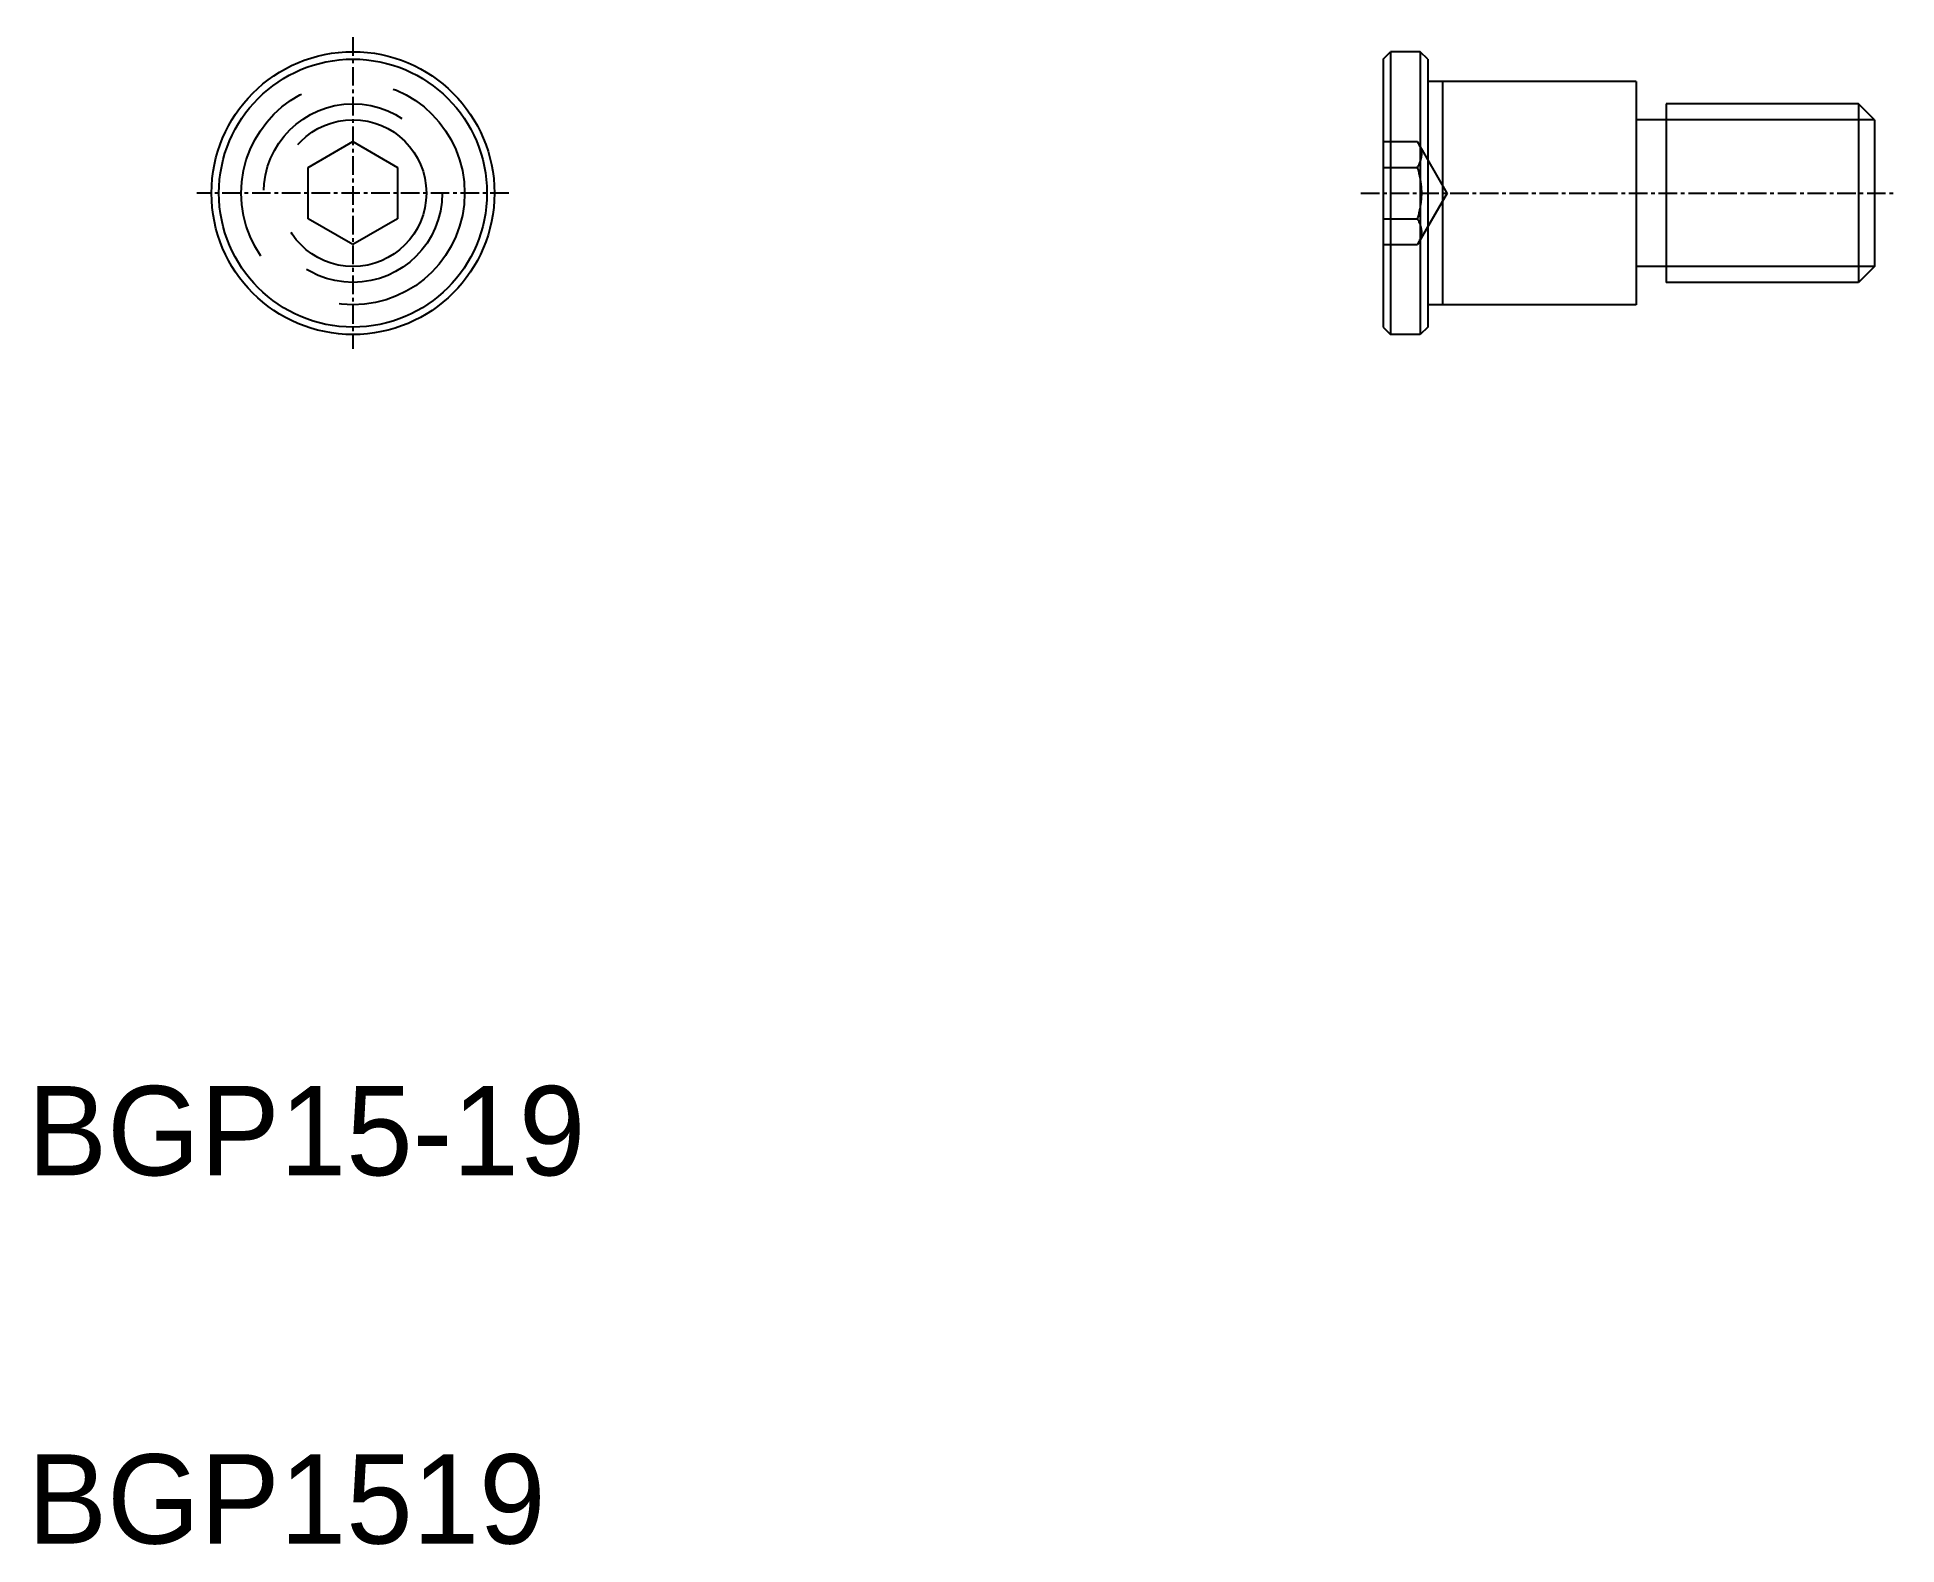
# Model space of a CAD drawing. Extents: x 189 to 314, y 48 to 150.
import ezdxf

# ---------------------------------------------------------------- set-up
doc = ezdxf.new("R2010")
doc.units = 0
doc.linetypes.add('CENTER', pattern=[2, 1.25, -0.25, 0.25, -0.25])
doc.linetypes.add('DASHED', pattern=[19.05, 12.7, -6.35])
doc.layers.get('0').update_dxf_attribs({"linetype": 'CONTINUOUS'})
doc.layers.add('CENTER', color=1, linetype='CENTER')

msp = doc.modelspace()

# ---------------------------------------------------------------- linework, layer by layer
for p, q in [((279.81, 148.21), (280.31, 148.71)), ((280.31, 148.71), (280.31, 129.71)), ((282.31, 148.71), (280.31, 148.71)), ((282.31, 148.71), (282.31, 129.71)), ((282.81, 148.21), (282.31, 148.71)), ((279.81, 148.21), (279.81, 130.21)), ((282.81, 148.21), (282.81, 130.21)), ((296.81, 146.71), (282.81, 146.71)), ((283.81, 146.71), (283.81, 131.71)), ((296.81, 146.71), (296.81, 131.71)), ((311.74, 145.21), (298.81, 145.21)), ((298.81, 145.21), (298.81, 133.21)), ((311.74, 145.21), (311.74, 133.21)), ((312.81, 144.14), (311.74, 145.21)), ((298.81, 144.14), (296.81, 144.14)), ((312.81, 144.14), (312.81, 134.29)), ((207.63, 140.94), (210.63, 142.68)), ((210.63, 142.68), (213.63, 140.94)), ((207.63, 137.48), (207.63, 140.94)), ((213.63, 140.94), (213.63, 137.48)), ((210.63, 135.75), (207.63, 137.48)), ((213.63, 137.48), (210.63, 135.75)), ((298.81, 134.29), (296.81, 134.29)), ((312.81, 134.29), (311.74, 133.21)), ((311.74, 133.21), (298.81, 133.21)), ((296.81, 131.71), (282.81, 131.71)), ((279.81, 130.21), (280.31, 129.71)), ((282.81, 130.21), (282.31, 129.71)), ((282.31, 129.71), (280.31, 129.71))]:
    msp.add_line(p, q)
at = {"color": 3}
for p, q in [((312.81, 144.14), (298.81, 144.14)), ((312.81, 134.29), (298.81, 134.29))]:
    msp.add_line(p, q, dxfattribs=at)
at = {"color": 3, "linetype": 'DASHED'}
for p, q in [((279.81, 142.68), (282.11, 142.68)), ((284.11, 139.21), (282.11, 142.68)), ((279.81, 140.94), (282.11, 140.94)), ((284.11, 139.21), (282.11, 135.75)), ((279.81, 137.48), (282.11, 137.48)), ((279.81, 135.75), (282.11, 135.75))]:
    msp.add_line(p, q, dxfattribs=at)
at = {"color": 3}
for points in [[(282.11, 142.68, 0), (282.12, 142.65, 0), (282.13, 142.63, 0), (282.14, 142.61, 0), (282.16, 142.59, 0), (282.17, 142.57, 0), (282.18, 142.55, 0), (282.19, 142.53, 0), (282.2, 142.51, 0), (282.21, 142.49, 0), (282.22, 142.47, 0), (282.22, 142.45, 0), (282.23, 142.44, 0), (282.24, 142.42, 0), (282.25, 142.4, 0), (282.26, 142.38, 0), (282.26, 142.36, 0), (282.27, 142.34, 0), (282.28, 142.32, 0), (282.29, 142.3, 0), (282.29, 142.29, 0), (282.3, 142.27, 0), (282.3, 142.25, 0), (282.31, 142.23, 0), (282.32, 142.21, 0), (282.32, 142.2, 0), (282.33, 142.18, 0), (282.33, 142.16, 0), (282.34, 142.14, 0), (282.34, 142.13, 0), (282.34, 142.11, 0), (282.35, 142.09, 0), (282.35, 142.07, 0), (282.35, 142.06, 0), (282.36, 142.04, 0), (282.36, 142.02, 0), (282.36, 142.01, 0), (282.37, 141.99, 0), (282.37, 141.97, 0), (282.37, 141.95, 0), (282.37, 141.94, 0), (282.37, 141.92, 0), (282.37, 141.9, 0), (282.38, 141.89, 0), (282.38, 141.87, 0), (282.38, 141.85, 0), (282.38, 141.84, 0), (282.38, 141.82, 0), (282.38, 141.8, 0), (282.38, 141.78, 0), (282.38, 141.77, 0), (282.38, 141.75, 0), (282.38, 141.73, 0), (282.37, 141.72, 0), (282.37, 141.7, 0), (282.37, 141.68, 0), (282.37, 141.67, 0), (282.37, 141.65, 0), (282.37, 141.63, 0), (282.36, 141.61, 0), (282.36, 141.6, 0), (282.36, 141.58, 0), (282.35, 141.56, 0), (282.35, 141.55, 0), (282.35, 141.53, 0), (282.34, 141.51, 0), (282.34, 141.49, 0), (282.34, 141.48, 0), (282.33, 141.46, 0), (282.33, 141.44, 0), (282.32, 141.42, 0), (282.32, 141.4, 0), (282.31, 141.39, 0), (282.3, 141.37, 0), (282.3, 141.35, 0), (282.29, 141.33, 0), (282.29, 141.31, 0), (282.28, 141.3, 0), (282.27, 141.28, 0), (282.26, 141.26, 0), (282.26, 141.24, 0), (282.25, 141.22, 0), (282.24, 141.2, 0), (282.23, 141.18, 0), (282.22, 141.16, 0), (282.22, 141.15, 0), (282.21, 141.13, 0), (282.2, 141.11, 0), (282.19, 141.09, 0), (282.18, 141.07, 0), (282.17, 141.05, 0), (282.16, 141.03, 0), (282.14, 141.01, 0), (282.13, 140.99, 0), (282.12, 140.96, 0), (282.11, 140.94, 0)], [(282.11, 140.94, 0), (282.12, 140.9, 0), (282.13, 140.86, 0), (282.14, 140.82, 0), (282.16, 140.78, 0), (282.17, 140.74, 0), (282.18, 140.7, 0), (282.19, 140.66, 0), (282.2, 140.62, 0), (282.21, 140.58, 0), (282.22, 140.54, 0), (282.22, 140.5, 0), (282.23, 140.46, 0), (282.24, 140.43, 0), (282.25, 140.39, 0), (282.26, 140.35, 0), (282.26, 140.31, 0), (282.27, 140.28, 0), (282.28, 140.24, 0), (282.29, 140.2, 0), (282.29, 140.17, 0), (282.3, 140.13, 0), (282.3, 140.09, 0), (282.31, 140.06, 0), (282.32, 140.02, 0), (282.32, 139.99, 0), (282.33, 139.95, 0), (282.33, 139.91, 0), (282.34, 139.88, 0), (282.34, 139.84, 0), (282.34, 139.81, 0), (282.35, 139.78, 0), (282.35, 139.74, 0), (282.35, 139.71, 0), (282.36, 139.67, 0), (282.36, 139.64, 0), (282.36, 139.6, 0), (282.37, 139.57, 0), (282.37, 139.53, 0), (282.37, 139.5, 0), (282.37, 139.47, 0), (282.37, 139.43, 0), (282.37, 139.4, 0), (282.38, 139.36, 0), (282.38, 139.33, 0), (282.38, 139.3, 0), (282.38, 139.26, 0), (282.38, 139.23, 0), (282.38, 139.19, 0), (282.38, 139.16, 0), (282.38, 139.13, 0), (282.38, 139.09, 0), (282.38, 139.06, 0), (282.37, 139.03, 0), (282.37, 138.99, 0), (282.37, 138.96, 0), (282.37, 138.92, 0), (282.37, 138.89, 0), (282.37, 138.86, 0), (282.36, 138.82, 0), (282.36, 138.79, 0), (282.36, 138.75, 0), (282.35, 138.72, 0), (282.35, 138.68, 0), (282.35, 138.65, 0), (282.34, 138.61, 0), (282.34, 138.58, 0), (282.34, 138.54, 0), (282.33, 138.51, 0), (282.33, 138.47, 0), (282.32, 138.44, 0), (282.32, 138.4, 0), (282.31, 138.37, 0), (282.3, 138.33, 0), (282.3, 138.29, 0), (282.29, 138.26, 0), (282.29, 138.22, 0), (282.28, 138.18, 0), (282.27, 138.15, 0), (282.26, 138.11, 0), (282.26, 138.07, 0), (282.25, 138.04, 0), (282.24, 138, 0), (282.23, 137.96, 0), (282.22, 137.92, 0), (282.22, 137.88, 0), (282.21, 137.84, 0), (282.2, 137.8, 0), (282.19, 137.77, 0), (282.18, 137.73, 0), (282.17, 137.69, 0), (282.16, 137.65, 0), (282.14, 137.6, 0), (282.13, 137.56, 0), (282.12, 137.52, 0), (282.11, 137.48, 0)], [(282.11, 137.48, 0), (282.12, 137.46, 0), (282.13, 137.44, 0), (282.14, 137.42, 0), (282.16, 137.4, 0), (282.17, 137.38, 0), (282.18, 137.36, 0), (282.19, 137.34, 0), (282.2, 137.32, 0), (282.21, 137.3, 0), (282.22, 137.28, 0), (282.22, 137.26, 0), (282.23, 137.24, 0), (282.24, 137.22, 0), (282.25, 137.2, 0), (282.26, 137.18, 0), (282.26, 137.16, 0), (282.27, 137.15, 0), (282.28, 137.13, 0), (282.29, 137.11, 0), (282.29, 137.09, 0), (282.3, 137.07, 0), (282.3, 137.05, 0), (282.31, 137.04, 0), (282.32, 137.02, 0), (282.32, 137, 0), (282.33, 136.98, 0), (282.33, 136.97, 0), (282.34, 136.95, 0), (282.34, 136.93, 0), (282.34, 136.91, 0), (282.35, 136.9, 0), (282.35, 136.88, 0), (282.35, 136.86, 0), (282.36, 136.84, 0), (282.36, 136.83, 0), (282.36, 136.81, 0), (282.37, 136.79, 0), (282.37, 136.77, 0), (282.37, 136.76, 0), (282.37, 136.74, 0), (282.37, 136.72, 0), (282.37, 136.71, 0), (282.38, 136.69, 0), (282.38, 136.67, 0), (282.38, 136.66, 0), (282.38, 136.64, 0), (282.38, 136.62, 0), (282.38, 136.61, 0), (282.38, 136.59, 0), (282.38, 136.57, 0), (282.38, 136.55, 0), (282.38, 136.54, 0), (282.37, 136.52, 0), (282.37, 136.5, 0), (282.37, 136.49, 0), (282.37, 136.47, 0), (282.37, 136.45, 0), (282.37, 136.44, 0), (282.36, 136.42, 0), (282.36, 136.4, 0), (282.36, 136.38, 0), (282.35, 136.37, 0), (282.35, 136.35, 0), (282.35, 136.33, 0), (282.34, 136.31, 0), (282.34, 136.3, 0), (282.34, 136.28, 0), (282.33, 136.26, 0), (282.33, 136.24, 0), (282.32, 136.23, 0), (282.32, 136.21, 0), (282.31, 136.19, 0), (282.3, 136.17, 0), (282.3, 136.15, 0), (282.29, 136.14, 0), (282.29, 136.12, 0), (282.28, 136.1, 0), (282.27, 136.08, 0), (282.26, 136.06, 0), (282.26, 136.04, 0), (282.25, 136.03, 0), (282.24, 136.01, 0), (282.23, 135.99, 0), (282.22, 135.97, 0), (282.22, 135.95, 0), (282.21, 135.93, 0), (282.2, 135.91, 0), (282.19, 135.89, 0), (282.18, 135.87, 0), (282.17, 135.85, 0), (282.16, 135.83, 0), (282.14, 135.81, 0), (282.13, 135.79, 0), (282.12, 135.77, 0), (282.11, 135.75, 0)]]:
    msp.add_polyline3d(points, dxfattribs=at)
for radius in [9.5, 9]:
    msp.add_circle((210.63, 139.21), radius)
at = {"color": 3, "linetype": 'DASHED'}
for radius in [7.5, 6, 4.93]:
    msp.add_circle((210.63, 139.21), radius, dxfattribs=at)
at = {"layer": 'CENTER', "color": 1, "linetype": 'CENTER'}
for p, q in [((210.63, 149.68), (210.63, 128.74)), ((221.1, 139.21), (200.15, 139.21)), ((278.31, 139.21), (314.31, 139.21))]:
    msp.add_line(p, q, dxfattribs=at)

# ---------------------------------------------------------------- texts
for s, p in [('BGP15-19', (188.77, 73.23)), ('BGP1519', (188.77, 48.49))]:
    msp.add_text(s, height=6).set_placement(p)

doc.saveas('drawing.dxf')
